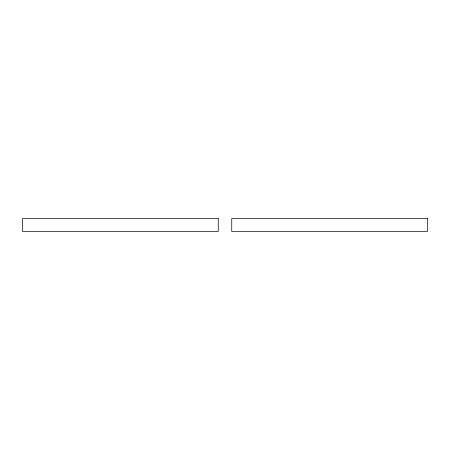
<?xml version="1.0" encoding="UTF-8"?>
<svg xmlns="http://www.w3.org/2000/svg" width="450" height="450" viewBox="0 0 450 450"><rect width="100%" height="100%" fill="white"/><g stroke="black" fill="none" stroke-linecap="round" stroke-linejoin="round"><path stroke-width="0.67" d="M218.256 218.548L22.5 218.548L22.5 231.452L218.256 231.452L218.256 218.548M427.5 218.548L231.744 218.548L231.744 231.452L427.5 231.452L427.5 218.548"/></g></svg>
